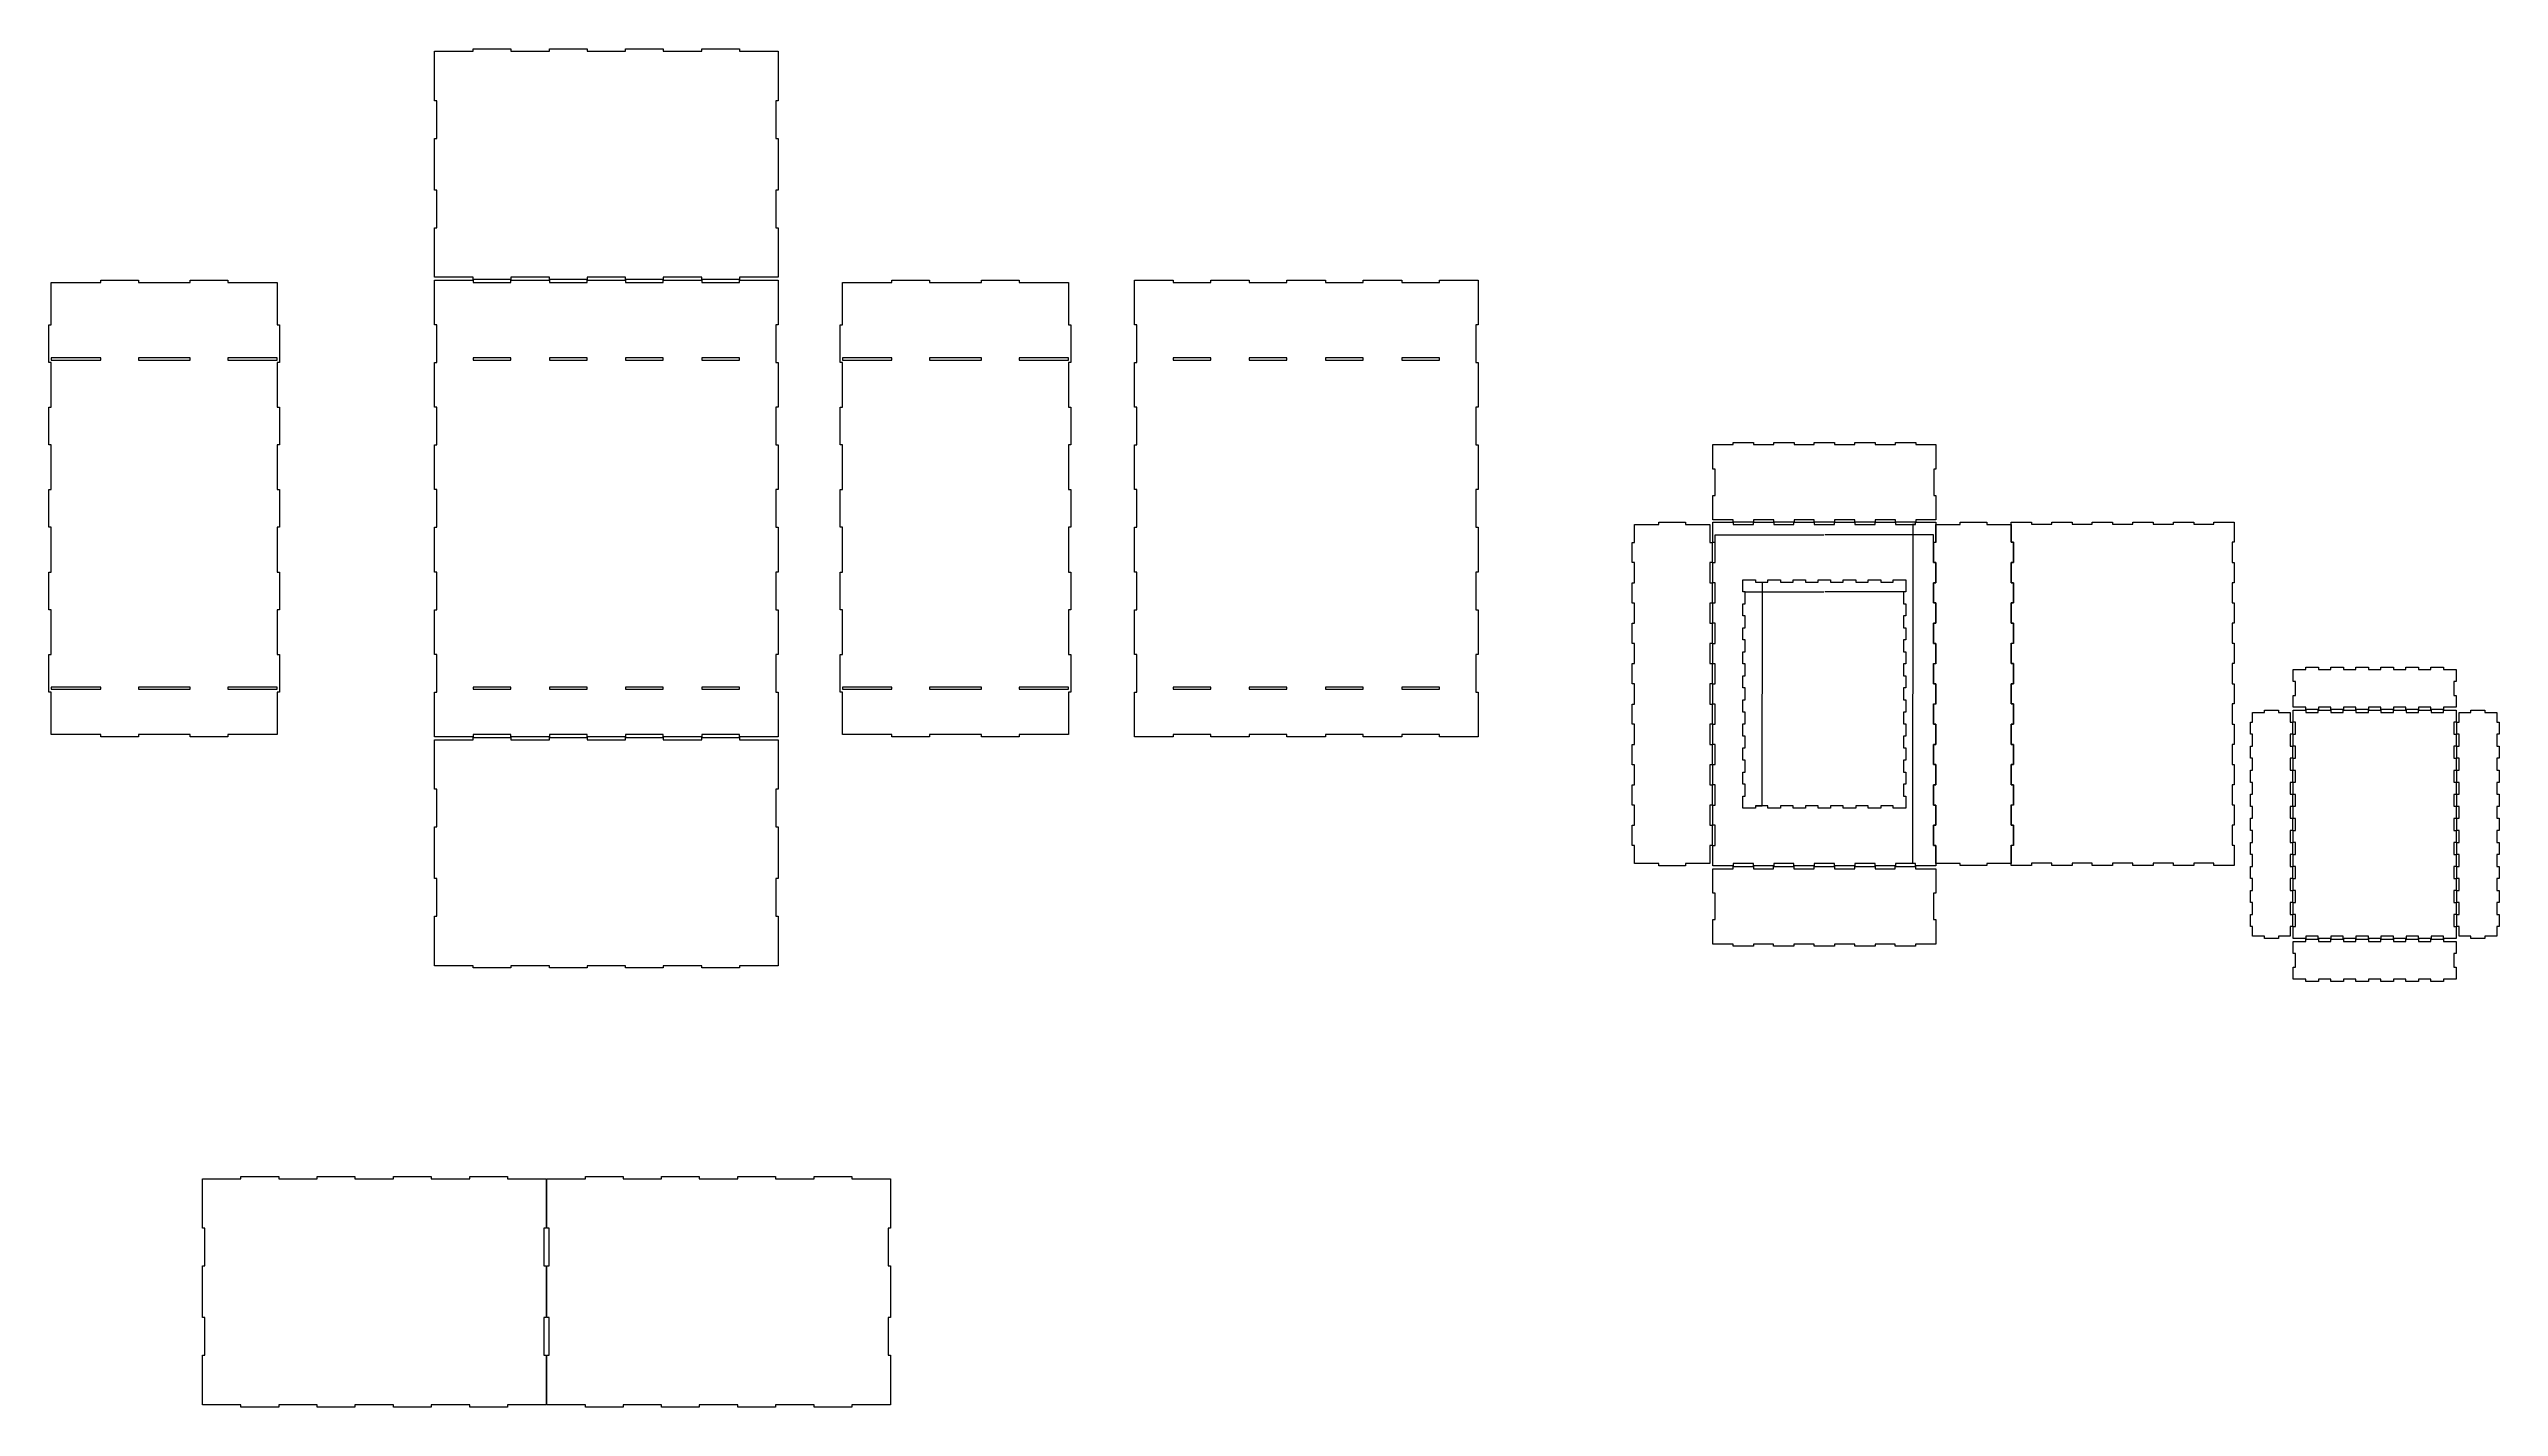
# Model space of a CAD drawing. Extents: x -204 to 3048, y -1507 to 296.
import ezdxf

# ---------------------------------------------------------------- set-up
doc = ezdxf.new("R2010")
doc.units = 0
doc.layers.get('0').update_dxf_attribs({"linetype": 'CONTINUOUS'})
doc.layers.get('Defpoints').update_dxf_attribs({"linetype": 'CONTINUOUS'})
doc.layers.add('LAYER_1', color=7, linetype='CONTINUOUS')
doc.layers.add('NEWLAYER', color=7, linetype='CONTINUOUS')
doc.dimstyles.new('ISO-25', dxfattribs={"dimtxt": 2.5, "dimasz": 2.5, "dimexe": 1.25, "dimexo": 0.625, "dimtad": 1, "dimdsep": 46, "dimtxsty": 'STANDARD', "dimcen": 2.5, "dimadec": 0, "dimazin": 0, "dimtfac": 1, "dimtmove": 0, "dimatfit": 3, "dimfxl": 1, "dimarcsym": 0})

# ---------------------------------------------------------------- blocks, each defined once
blk = doc.blocks.new('*D3')
at = {"color": 0, "linetype": 'Continuous', "lineweight": -2, "transparency": 16777216}
for p, q in [((2007.4, -359), (2007.4, -348.9)), ((2007.6, -349.1), (2151.8, -349.1)), ((2297.3, -349.1), (2153.1, -349.1)), ((2297.4, -359), (2297.4, -348.9))]:
    blk.add_line(p, q, dxfattribs=at)
at = {"color": 0, "linetype": 'Continuous', "transparency": 16777216}
for points in [[(2007.6, -349.1), (2007.6, -349.1), (2007.4, -349.1)], [(2297.3, -349.1), (2297.3, -349.1), (2297.4, -349.1)]]:
    blk.add_solid(points, dxfattribs=at)
at = {"layer": 'Defpoints', "color": 0, "linetype": 'Continuous', "transparency": 16777216}
for p in [(2297.4, -349.1), (2007.4, -359.1), (2297.4, -359.1)]:
    blk.add_point(p, dxfattribs=at)
at = {"color": 0, "linetype": 'Continuous', "transparency": 16777216, "insert": (2152.4, -349.1), "char_height": 0.18, "attachment_point": 5}
blk.add_mtext('\\A1;290.0000', dxfattribs=at)
blk = doc.blocks.new('*D4')
at = {"color": 0, "linetype": 'Continuous', "lineweight": -2, "transparency": 16777216}
for p, q in [((2273.4, -335.2), (2269.5, -335.2)), ((2269.7, -335.4), (2269.7, -560)), ((2269.7, -785), (2269.7, -560.4)), ((2273.4, -785.2), (2269.5, -785.2))]:
    blk.add_line(p, q, dxfattribs=at)
at = {"color": 0, "linetype": 'Continuous', "transparency": 16777216}
for points in [[(2269.7, -335.4), (2269.8, -335.4), (2269.7, -335.2)], [(2269.7, -785), (2269.8, -785), (2269.7, -785.2)]]:
    blk.add_solid(points, dxfattribs=at)
at = {"layer": 'Defpoints', "color": 0, "linetype": 'Continuous', "transparency": 16777216}
for p in [(2273.5, -335.2), (2269.7, -785.2), (2273.5, -785.2)]:
    blk.add_point(p, dxfattribs=at)
at = {"color": 0, "linetype": 'Continuous', "transparency": 16777216, "insert": (2269.7, -560.2), "char_height": 0.18, "attachment_point": 5}
blk.add_mtext('\\A1;450.0000', dxfattribs=at)
blk = doc.blocks.new('*D6')
at = {"color": 0, "linetype": 'Continuous', "lineweight": -2, "transparency": 16777216}
for p, q in [((2047.4, -424.6), (2047.4, -424.3)), ((2047.6, -424.5), (2151.8, -424.5)), ((2257.3, -424.5), (2153.1, -424.5)), ((2257.4, -424.6), (2257.4, -424.3))]:
    blk.add_line(p, q, dxfattribs=at)
at = {"color": 0, "linetype": 'Continuous', "transparency": 16777216}
for points in [[(2047.6, -424.4), (2047.6, -424.5), (2047.4, -424.5)], [(2257.3, -424.4), (2257.3, -424.5), (2257.4, -424.5)]]:
    blk.add_solid(points, dxfattribs=at)
at = {"layer": 'Defpoints', "color": 0, "linetype": 'Continuous', "transparency": 16777216}
for p in [(2047.4, -424.7), (2257.4, -424.5), (2257.4, -424.7)]:
    blk.add_point(p, dxfattribs=at)
at = {"color": 0, "linetype": 'Continuous', "transparency": 16777216, "insert": (2152.4, -424.5), "char_height": 0.18, "attachment_point": 5}
blk.add_mtext('\\A1;210.0000', dxfattribs=at)
blk = doc.blocks.new('*D7')
at = {"color": 0, "linetype": 'Continuous', "lineweight": -2, "transparency": 16777216}
for p, q in [((2061.2, -411.7), (2070, -411.7)), ((2069.8, -411.9), (2069.8, -560)), ((2069.8, -708.5), (2069.8, -560.4)), ((2061.2, -708.7), (2070, -708.7))]:
    blk.add_line(p, q, dxfattribs=at)
at = {"color": 0, "linetype": 'Continuous', "transparency": 16777216}
for points in [[(2069.8, -411.9), (2069.8, -411.9), (2069.8, -411.7)], [(2069.8, -708.5), (2069.8, -708.5), (2069.8, -708.7)]]:
    blk.add_solid(points, dxfattribs=at)
at = {"layer": 'Defpoints', "color": 0, "linetype": 'Continuous', "transparency": 16777216}
for p in [(2061.1, -411.7), (2061.1, -708.7), (2069.8, -708.7)]:
    blk.add_point(p, dxfattribs=at)
at = {"color": 0, "linetype": 'Continuous', "transparency": 16777216, "insert": (2069.8, -560.2), "char_height": 0.18, "attachment_point": 5}
blk.add_mtext('\\A1;297.0000', dxfattribs=at)

msp = doc.modelspace()

# ---------------------------------------------------------------- linework, layer by layer
at = {"layer": 'LAYER_1', "color": 85, "true_color": 0x58ba48}
for points in [[(308, 293), (359.2, 293), (359.2, 296), (409.2, 296), (409.2, 293), (460.4, 293), (460.4, 296), (510.4, 296), (510.4, 293), (561.6, 293), (561.6, 296), (611.6, 296), (611.6, 293), (662.8, 293), (662.8, 296), (712.8, 296), (712.8, 293), (764, 293), (764, 227.33333), (761, 227.33333), (761, 177.33333), (764, 177.33333), (764, 108.66667), (761, 108.66667), (761, 58.66667), (764, 58.66667), (764, -7), (712.8, -7), (712.8, -10), (662.8, -10), (662.8, -7), (611.6, -7), (611.6, -10), (561.6, -10), (561.6, -7), (510.4, -7), (510.4, -10), (460.4, -10), (460.4, -7), (409.2, -7), (409.2, -10), (359.2, -10), (359.2, -7), (308, -7), (308, 58.66667), (311, 58.66667), (311, 108.66667), (308, 108.66667), (308, 177.33333), (311, 177.33333), (311, 227.33333), (308, 227.33333), (308, 293)], [(308, -621), (359.2, -621), (359.2, -618), (409.2, -618), (409.2, -621), (460.4, -621), (460.4, -618), (510.4, -618), (510.4, -621), (561.6, -621), (561.6, -618), (611.6, -618), (611.6, -621), (662.8, -621), (662.8, -618), (712.8, -618), (712.8, -621), (764, -621), (764, -686.66667), (761, -686.66667), (761, -736.66667), (764, -736.66667), (764, -805.33333), (761, -805.33333), (761, -855.33333), (764, -855.33333), (764, -921), (712.8, -921), (712.8, -924), (662.8, -924), (662.8, -921), (611.6, -921), (611.6, -924), (561.6, -924), (561.6, -921), (510.4, -921), (510.4, -924), (460.4, -924), (460.4, -921), (409.2, -921), (409.2, -924), (359.2, -924), (359.2, -921), (308, -921), (308, -855.33333), (311, -855.33333), (311, -805.33333), (308, -805.33333), (308, -736.66667), (311, -736.66667), (311, -686.66667), (308, -686.66667), (308, -621)]]:
    msp.add_lwpolyline(points, dxfattribs=at)
at = {"layer": 'LAYER_1', "color": 7}
for points in [[(-200.5874, -14), (-134.92073, -14), (-134.92073, -11), (-84.92073, -11), (-84.92073, -14), (-16.25406, -14), (-16.25406, -11), (33.74594, -11), (33.74594, -14), (99.4126, -14), (99.4126, -70.33333), (102.4126, -70.33333), (102.4126, -120.33333), (99.4126, -120.33333), (99.4126, -179.66667), (102.4126, -179.66667), (102.4126, -229.66667), (99.4126, -229.66667), (99.4126, -289), (102.4126, -289), (102.4126, -339), (99.4126, -339), (99.4126, -398.33333), (102.4126, -398.33333), (102.4126, -448.33333), (99.4126, -448.33333), (99.4126, -507.66667), (102.4126, -507.66667), (102.4126, -557.66667), (99.4126, -557.66667), (99.4126, -614), (33.74594, -614), (33.74594, -617), (-16.25406, -617), (-16.25406, -614), (-84.92073, -614), (-84.92073, -617), (-134.92073, -617), (-134.92073, -614), (-200.5874, -614), (-200.5874, -557.66667), (-203.5874, -557.66667), (-203.5874, -507.66667), (-200.5874, -507.66667), (-200.5874, -448.33333), (-203.5874, -448.33333), (-203.5874, -398.33333), (-200.5874, -398.33333), (-200.5874, -339), (-203.5874, -339), (-203.5874, -289), (-200.5874, -289), (-200.5874, -229.66667), (-203.5874, -229.66667), (-203.5874, -179.66667), (-200.5874, -179.66667), (-200.5874, -120.33333), (-203.5874, -120.33333), (-203.5874, -70.33333), (-200.5874, -70.33333), (-200.5874, -14)], [(308, -11), (359.2, -11), (359.2, -14), (409.2, -14), (409.2, -11), (460.4, -11), (460.4, -14), (510.4, -14), (510.4, -11), (561.6, -11), (561.6, -14), (611.6, -14), (611.6, -11), (662.8, -11), (662.8, -14), (712.8, -14), (712.8, -11), (764, -11), (764, -70.33333), (761, -70.33333), (761, -120.33333), (764, -120.33333), (764, -179.66667), (761, -179.66667), (761, -229.66667), (764, -229.66667), (764, -289), (761, -289), (761, -339), (764, -339), (764, -398.33333), (761, -398.33333), (761, -448.33333), (764, -448.33333), (764, -507.66667), (761, -507.66667), (761, -557.66667), (764, -557.66667), (764, -617), (712.8, -617), (712.8, -614), (662.8, -614), (662.8, -617), (611.6, -617), (611.6, -614), (561.6, -614), (561.6, -617), (510.4, -617), (510.4, -614), (460.4, -614), (460.4, -617), (409.2, -617), (409.2, -614), (359.2, -614), (359.2, -617), (308, -617), (308, -557.66667), (311, -557.66667), (311, -507.66667), (308, -507.66667), (308, -448.33333), (311, -448.33333), (311, -398.33333), (308, -398.33333), (308, -339), (311, -339), (311, -289), (308, -289), (308, -229.66667), (311, -229.66667), (311, -179.66667), (308, -179.66667), (308, -120.33333), (311, -120.33333), (311, -70.33333), (308, -70.33333), (308, -11)], [(849.37229, -14), (915.03896, -14), (915.03896, -11), (965.03896, -11), (965.03896, -14), (1033.70563, -14), (1033.70563, -11), (1083.70563, -11), (1083.70563, -14), (1149.37229, -14), (1149.37229, -70.33333), (1152.37229, -70.33333), (1152.37229, -120.33333), (1149.37229, -120.33333), (1149.37229, -179.66667), (1152.37229, -179.66667), (1152.37229, -229.66667), (1149.37229, -229.66667), (1149.37229, -289), (1152.37229, -289), (1152.37229, -339), (1149.37229, -339), (1149.37229, -398.33333), (1152.37229, -398.33333), (1152.37229, -448.33333), (1149.37229, -448.33333), (1149.37229, -507.66667), (1152.37229, -507.66667), (1152.37229, -557.66667), (1149.37229, -557.66667), (1149.37229, -614), (1083.70563, -614), (1083.70563, -617), (1033.70563, -617), (1033.70563, -614), (965.03896, -614), (965.03896, -617), (915.03896, -617), (915.03896, -614), (849.37229, -614), (849.37229, -557.66667), (846.37229, -557.66667), (846.37229, -507.66667), (849.37229, -507.66667), (849.37229, -448.33333), (846.37229, -448.33333), (846.37229, -398.33333), (849.37229, -398.33333), (849.37229, -339), (846.37229, -339), (846.37229, -289), (849.37229, -289), (849.37229, -229.66667), (846.37229, -229.66667), (846.37229, -179.66667), (849.37229, -179.66667), (849.37229, -120.33333), (846.37229, -120.33333), (846.37229, -70.33333), (849.37229, -70.33333), (849.37229, -14)], [(1236.86991, -11), (1288.06991, -11), (1288.06991, -14), (1338.06991, -14), (1338.06991, -11), (1389.26991, -11), (1389.26991, -14), (1439.26991, -14), (1439.26991, -11), (1490.46991, -11), (1490.46991, -14), (1540.46991, -14), (1540.46991, -11), (1591.66991, -11), (1591.66991, -14), (1641.66991, -14), (1641.66991, -11), (1692.86991, -11), (1692.86991, -70.33333), (1689.86991, -70.33333), (1689.86991, -120.33333), (1692.86991, -120.33333), (1692.86991, -179.66667), (1689.86991, -179.66667), (1689.86991, -229.66667), (1692.86991, -229.66667), (1692.86991, -289), (1689.86991, -289), (1689.86991, -339), (1692.86991, -339), (1692.86991, -398.33333), (1689.86991, -398.33333), (1689.86991, -448.33333), (1692.86991, -448.33333), (1692.86991, -507.66667), (1689.86991, -507.66667), (1689.86991, -557.66667), (1692.86991, -557.66667), (1692.86991, -617), (1641.66991, -617), (1641.66991, -614), (1591.66991, -614), (1591.66991, -617), (1540.46991, -617), (1540.46991, -614), (1490.46991, -614), (1490.46991, -617), (1439.26991, -617), (1439.26991, -614), (1389.26991, -614), (1389.26991, -617), (1338.06991, -617), (1338.06991, -614), (1288.06991, -614), (1288.06991, -617), (1236.86991, -617), (1236.86991, -557.66667), (1239.86991, -557.66667), (1239.86991, -507.66667), (1236.86991, -507.66667), (1236.86991, -448.33333), (1239.86991, -448.33333), (1239.86991, -398.33333), (1236.86991, -398.33333), (1236.86991, -339), (1239.86991, -339), (1239.86991, -289), (1236.86991, -289), (1236.86991, -229.66667), (1239.86991, -229.66667), (1239.86991, -179.66667), (1236.86991, -179.66667), (1236.86991, -120.33333), (1239.86991, -120.33333), (1239.86991, -70.33333), (1236.86991, -70.33333), (1236.86991, -11)], [(-200.5874, -117), (-134.92073, -117), (-134.92073, -114), (-200.5874, -114), (-200.5874, -117)], [(-84.92073, -117), (-16.25406, -117), (-16.25406, -114), (-84.92073, -114), (-84.92073, -117)], [(33.74594, -117), (99.4126, -117), (99.4126, -114), (33.74594, -114), (33.74594, -117)], [(359.2, -117), (409.2, -117), (409.2, -114), (359.2, -114), (359.2, -117)], [(460.4, -117), (510.4, -117), (510.4, -114), (460.4, -114), (460.4, -117)], [(561.6, -117), (611.6, -117), (611.6, -114), (561.6, -114), (561.6, -117)], [(662.8, -117), (712.8, -117), (712.8, -114), (662.8, -114), (662.8, -117)], [(849.37229, -117), (915.03896, -117), (915.03896, -114), (849.37229, -114), (849.37229, -117)], [(965.03896, -117), (1033.70563, -117), (1033.70563, -114), (965.03896, -114), (965.03896, -117)], [(1083.70563, -117), (1149.37229, -117), (1149.37229, -114), (1083.70563, -114), (1083.70563, -117)], [(1288.06991, -117), (1338.06991, -117), (1338.06991, -114), (1288.06991, -114), (1288.06991, -117)], [(1389.26991, -117), (1439.26991, -117), (1439.26991, -114), (1389.26991, -114), (1389.26991, -117)], [(1490.46991, -117), (1540.46991, -117), (1540.46991, -114), (1490.46991, -114), (1490.46991, -117)], [(1591.66991, -117), (1641.66991, -117), (1641.66991, -114), (1591.66991, -114), (1591.66991, -117)], [(-200.5874, -554), (-134.92073, -554), (-134.92073, -551), (-200.5874, -551), (-200.5874, -554)], [(-84.92073, -554), (-16.25406, -554), (-16.25406, -551), (-84.92073, -551), (-84.92073, -554)], [(33.74594, -554), (99.4126, -554), (99.4126, -551), (33.74594, -551), (33.74594, -554)], [(359.2, -554), (409.2, -554), (409.2, -551), (359.2, -551), (359.2, -554)], [(460.4, -554), (510.4, -554), (510.4, -551), (460.4, -551), (460.4, -554)], [(561.6, -554), (611.6, -554), (611.6, -551), (561.6, -551), (561.6, -554)], [(662.8, -554), (712.8, -554), (712.8, -551), (662.8, -551), (662.8, -554)], [(849.37229, -554), (915.03896, -554), (915.03896, -551), (849.37229, -551), (849.37229, -554)], [(965.03896, -554), (1033.70563, -554), (1033.70563, -551), (965.03896, -551), (965.03896, -554)], [(1083.70563, -554), (1149.37229, -554), (1149.37229, -551), (1083.70563, -551), (1083.70563, -554)], [(1288.06991, -554), (1338.06991, -554), (1338.06991, -551), (1288.06991, -551), (1288.06991, -554)], [(1389.26991, -554), (1439.26991, -554), (1439.26991, -551), (1389.26991, -551), (1389.26991, -554)], [(1490.46991, -554), (1540.46991, -554), (1540.46991, -551), (1490.46991, -551), (1490.46991, -554)], [(1591.66991, -554), (1641.66991, -554), (1641.66991, -551), (1591.66991, -551), (1591.66991, -554)], [(0, -1203.7969), (51.2, -1203.7969), (51.2, -1200.7969), (101.2, -1200.7969), (101.2, -1203.7969), (152.4, -1203.7969), (152.4, -1200.7969), (202.4, -1200.7969), (202.4, -1203.7969), (253.6, -1203.7969), (253.6, -1200.7969), (303.6, -1200.7969), (303.6, -1203.7969), (354.8, -1203.7969), (354.8, -1200.7969), (404.8, -1200.7969), (404.8, -1203.7969), (456, -1203.7969), (456, -1269.46357), (453, -1269.46357), (453, -1319.46357), (456, -1319.46357), (456, -1388.13024), (453, -1388.13024), (453, -1438.13024), (456, -1438.13024), (456, -1503.7969), (404.8, -1503.7969), (404.8, -1506.7969), (354.8, -1506.7969), (354.8, -1503.7969), (303.6, -1503.7969), (303.6, -1506.7969), (253.6, -1506.7969), (253.6, -1503.7969), (202.4, -1503.7969), (202.4, -1506.7969), (152.4, -1506.7969), (152.4, -1503.7969), (101.2, -1503.7969), (101.2, -1506.7969), (51.2, -1506.7969), (51.2, -1503.7969), (0, -1503.7969), (0, -1438.13024), (3, -1438.13024), (3, -1388.13024), (0, -1388.13024), (0, -1319.46357), (3, -1319.46357), (3, -1269.46357), (0, -1269.46357), (0, -1203.7969)], [(457, -1203.7969), (508.2, -1203.7969), (508.2, -1200.7969), (558.2, -1200.7969), (558.2, -1203.7969), (609.4, -1203.7969), (609.4, -1200.7969), (659.4, -1200.7969), (659.4, -1203.7969), (710.6, -1203.7969), (710.6, -1200.7969), (760.6, -1200.7969), (760.6, -1203.7969), (811.8, -1203.7969), (811.8, -1200.7969), (861.8, -1200.7969), (861.8, -1203.7969), (913, -1203.7969), (913, -1269.46357), (910, -1269.46357), (910, -1319.46357), (913, -1319.46357), (913, -1388.13024), (910, -1388.13024), (910, -1438.13024), (913, -1438.13024), (913, -1503.7969), (861.8, -1503.7969), (861.8, -1506.7969), (811.8, -1506.7969), (811.8, -1503.7969), (760.6, -1503.7969), (760.6, -1506.7969), (710.6, -1506.7969), (710.6, -1503.7969), (659.4, -1503.7969), (659.4, -1506.7969), (609.4, -1506.7969), (609.4, -1503.7969), (558.2, -1503.7969), (558.2, -1506.7969), (508.2, -1506.7969), (508.2, -1503.7969), (457, -1503.7969), (457, -1438.13024), (460, -1438.13024), (460, -1388.13024), (457, -1388.13024), (457, -1319.46357), (460, -1319.46357), (460, -1269.46357), (457, -1269.46357), (457, -1203.7969)]]:
    msp.add_lwpolyline(points, dxfattribs=at)
at = {"layer": 'NEWLAYER', "color": 7}
for points in [[(2004.53888, -229.19964), (2031.40298, -229.19964), (2031.40298, -226.19964), (2058.40207, -226.19964), (2058.40207, -229.19964), (2085.22116, -229.19964), (2085.22116, -226.19964), (2112.22025, -226.19964), (2112.22025, -229.19964), (2139.03934, -229.19964), (2139.03934, -226.19964), (2166.03843, -226.19964), (2166.03843, -229.19964), (2192.85752, -229.19964), (2192.85752, -226.19964), (2219.85661, -226.19964), (2219.85661, -229.19964), (2246.6757, -229.19964), (2246.6757, -226.19964), (2273.67479, -226.19964), (2273.67479, -229.19964), (2300.53888, -229.19964), (2300.53888, -261.57798), (2297.53888, -261.57798), (2297.53888, -296.82131), (2300.53888, -296.82131), (2300.53888, -329.19964), (2273.67479, -329.19964), (2273.67479, -332.19964), (2246.6757, -332.19964), (2246.6757, -329.19964), (2219.85661, -329.19964), (2219.85661, -332.19964), (2192.85752, -332.19964), (2192.85752, -329.19964), (2166.03843, -329.19964), (2166.03843, -332.19964), (2139.03934, -332.19964), (2139.03934, -329.19964), (2112.22025, -329.19964), (2112.22025, -332.19964), (2085.22116, -332.19964), (2085.22116, -329.19964), (2058.40207, -329.19964), (2058.40207, -332.19964), (2031.40298, -332.19964), (2031.40298, -329.19964), (2004.53888, -329.19964), (2004.53888, -296.82131), (2007.53888, -296.82131), (2007.53888, -261.57798), (2004.53888, -261.57798), (2004.53888, -229.19964)], [(1900.44888, -335.19964), (1932.73722, -335.19964), (1932.73722, -332.19964), (1968.16055, -332.19964), (1968.16055, -335.19964), (2000.44888, -335.19964), (2000.44888, -358.97817), (2003.44888, -358.97817), (2003.44888, -385.8917), (2000.44888, -385.8917), (2000.44888, -412.62523), (2003.44888, -412.62523), (2003.44888, -439.53876), (2000.44888, -439.53876), (2000.44888, -466.27229), (2003.44888, -466.27229), (2003.44888, -493.18582), (2000.44888, -493.18582), (2000.44888, -519.91935), (2003.44888, -519.91935), (2003.44888, -546.83288), (2000.44888, -546.83288), (2000.44888, -573.56641), (2003.44888, -573.56641), (2003.44888, -600.47994), (2000.44888, -600.47994), (2000.44888, -627.21347), (2003.44888, -627.21347), (2003.44888, -654.127), (2000.44888, -654.127), (2000.44888, -680.86052), (2003.44888, -680.86052), (2003.44888, -707.77405), (2000.44888, -707.77405), (2000.44888, -734.50758), (2003.44888, -734.50758), (2003.44888, -761.42111), (2000.44888, -761.42111), (2000.44888, -785.19964), (1968.16055, -785.19964), (1968.16055, -788.19964), (1932.73722, -788.19964), (1932.73722, -785.19964), (1900.44888, -785.19964), (1900.44888, -761.42111), (1897.44888, -761.42111), (1897.44888, -734.50758), (1900.44888, -734.50758), (1900.44888, -707.77405), (1897.44888, -707.77405), (1897.44888, -680.86052), (1900.44888, -680.86052), (1900.44888, -654.127), (1897.44888, -654.127), (1897.44888, -627.21347), (1900.44888, -627.21347), (1900.44888, -600.47994), (1897.44888, -600.47994), (1897.44888, -573.56641), (1900.44888, -573.56641), (1900.44888, -546.83288), (1897.44888, -546.83288), (1897.44888, -519.91935), (1900.44888, -519.91935), (1900.44888, -493.18582), (1897.44888, -493.18582), (1897.44888, -466.27229), (1900.44888, -466.27229), (1900.44888, -439.53876), (1897.44888, -439.53876), (1897.44888, -412.62523), (1900.44888, -412.62523), (1900.44888, -385.8917), (1897.44888, -385.8917), (1897.44888, -358.97817), (1900.44888, -358.97817), (1900.44888, -335.19964)], [(2004.44888, -332.19964), (2031.40298, -332.19964), (2031.40298, -335.19964), (2058.22207, -335.19964), (2058.22207, -332.19964), (2085.22116, -332.19964), (2085.22116, -335.19964), (2112.04025, -335.19964), (2112.04025, -332.19964), (2139.03934, -332.19964), (2139.03934, -335.19964), (2165.85843, -335.19964), (2165.85843, -332.19964), (2192.85752, -332.19964), (2192.85752, -335.19964), (2219.67661, -335.19964), (2219.67661, -332.19964), (2246.6757, -332.19964), (2246.6757, -335.19964), (2273.49479, -335.19964), (2273.49479, -332.19964), (2300.44888, -332.19964), (2300.44888, -359.06817), (2297.44888, -359.06817), (2297.44888, -385.8017), (2300.44888, -385.8017), (2300.44888, -412.71523), (2297.44888, -412.71523), (2297.44888, -439.44876), (2300.44888, -439.44876), (2300.44888, -466.36229), (2297.44888, -466.36229), (2297.44888, -493.09582), (2300.44888, -493.09582), (2300.44888, -520.00935), (2297.44888, -520.00935), (2297.44888, -546.74288), (2300.44888, -546.74288), (2300.44888, -573.65641), (2297.44888, -573.65641), (2297.44888, -600.38994), (2300.44888, -600.38994), (2300.44888, -627.30347), (2297.44888, -627.30347), (2297.44888, -654.037), (2300.44888, -654.037), (2300.44888, -680.95052), (2297.44888, -680.95052), (2297.44888, -707.68405), (2300.44888, -707.68405), (2300.44888, -734.59758), (2297.44888, -734.59758), (2297.44888, -761.33111), (2300.44888, -761.33111), (2300.44888, -788.19964), (2273.49479, -788.19964), (2273.49479, -785.19964), (2246.6757, -785.19964), (2246.6757, -788.19964), (2219.67661, -788.19964), (2219.67661, -785.19964), (2192.85752, -785.19964), (2192.85752, -788.19964), (2165.85843, -788.19964), (2165.85843, -785.19964), (2139.03934, -785.19964), (2139.03934, -788.19964), (2112.04025, -788.19964), (2112.04025, -785.19964), (2085.22116, -785.19964), (2085.22116, -788.19964), (2058.22207, -788.19964), (2058.22207, -785.19964), (2031.40298, -785.19964), (2031.40298, -788.19964), (2004.44888, -788.19964), (2004.44888, -761.33111), (2007.44888, -761.33111), (2007.44888, -734.59758), (2004.44888, -734.59758), (2004.44888, -707.68405), (2007.44888, -707.68405), (2007.44888, -680.95052), (2004.44888, -680.95052), (2004.44888, -654.037), (2007.44888, -654.037), (2007.44888, -627.30347), (2004.44888, -627.30347), (2004.44888, -600.38994), (2007.44888, -600.38994), (2007.44888, -573.65641), (2004.44888, -573.65641), (2004.44888, -546.74288), (2007.44888, -546.74288), (2007.44888, -520.00935), (2004.44888, -520.00935), (2004.44888, -493.09582), (2007.44888, -493.09582), (2007.44888, -466.36229), (2004.44888, -466.36229), (2004.44888, -439.44876), (2007.44888, -439.44876), (2007.44888, -412.71523), (2004.44888, -412.71523), (2004.44888, -385.8017), (2007.44888, -385.8017), (2007.44888, -359.06817), (2004.44888, -359.06817), (2004.44888, -332.19964)], [(2300.44888, -335.10964), (2332.73722, -335.10964), (2332.73722, -332.10964), (2368.16055, -332.10964), (2368.16055, -335.10964), (2400.44888, -335.10964), (2400.44888, -358.88817), (2403.44888, -358.88817), (2403.44888, -385.8017), (2400.44888, -385.8017), (2400.44888, -412.53523), (2403.44888, -412.53523), (2403.44888, -439.44876), (2400.44888, -439.44876), (2400.44888, -466.18229), (2403.44888, -466.18229), (2403.44888, -493.09582), (2400.44888, -493.09582), (2400.44888, -519.82935), (2403.44888, -519.82935), (2403.44888, -546.74288), (2400.44888, -546.74288), (2400.44888, -573.47641), (2403.44888, -573.47641), (2403.44888, -600.38994), (2400.44888, -600.38994), (2400.44888, -627.12347), (2403.44888, -627.12347), (2403.44888, -654.037), (2400.44888, -654.037), (2400.44888, -680.77052), (2403.44888, -680.77052), (2403.44888, -707.68405), (2400.44888, -707.68405), (2400.44888, -734.41758), (2403.44888, -734.41758), (2403.44888, -761.33111), (2400.44888, -761.33111), (2400.44888, -785.10964), (2368.16055, -785.10964), (2368.16055, -788.10964), (2332.73722, -788.10964), (2332.73722, -785.10964), (2300.44888, -785.10964), (2300.44888, -761.33111), (2297.44888, -761.33111), (2297.44888, -734.41758), (2300.44888, -734.41758), (2300.44888, -707.68405), (2297.44888, -707.68405), (2297.44888, -680.77052), (2300.44888, -680.77052), (2300.44888, -654.037), (2297.44888, -654.037), (2297.44888, -627.12347), (2300.44888, -627.12347), (2300.44888, -600.38994), (2297.44888, -600.38994), (2297.44888, -573.47641), (2300.44888, -573.47641), (2300.44888, -546.74288), (2297.44888, -546.74288), (2297.44888, -519.82935), (2300.44888, -519.82935), (2300.44888, -493.09582), (2297.44888, -493.09582), (2297.44888, -466.18229), (2300.44888, -466.18229), (2300.44888, -439.44876), (2297.44888, -439.44876), (2297.44888, -412.53523), (2300.44888, -412.53523), (2300.44888, -385.8017), (2297.44888, -385.8017), (2297.44888, -358.88817), (2300.44888, -358.88817), (2300.44888, -335.10964)], [(2400.44888, -332.01964), (2427.40298, -332.01964), (2427.40298, -335.01964), (2454.22207, -335.01964), (2454.22207, -332.01964), (2481.22116, -332.01964), (2481.22116, -335.01964), (2508.04025, -335.01964), (2508.04025, -332.01964), (2535.03934, -332.01964), (2535.03934, -335.01964), (2561.85843, -335.01964), (2561.85843, -332.01964), (2588.85752, -332.01964), (2588.85752, -335.01964), (2615.67661, -335.01964), (2615.67661, -332.01964), (2642.6757, -332.01964), (2642.6757, -335.01964), (2669.49479, -335.01964), (2669.49479, -332.01964), (2696.44888, -332.01964), (2696.44888, -358.88817), (2693.44888, -358.88817), (2693.44888, -385.6217), (2696.44888, -385.6217), (2696.44888, -412.53523), (2693.44888, -412.53523), (2693.44888, -439.26876), (2696.44888, -439.26876), (2696.44888, -466.18229), (2693.44888, -466.18229), (2693.44888, -492.91582), (2696.44888, -492.91582), (2696.44888, -519.82935), (2693.44888, -519.82935), (2693.44888, -546.56288), (2696.44888, -546.56288), (2696.44888, -573.47641), (2693.44888, -573.47641), (2693.44888, -600.20994), (2696.44888, -600.20994), (2696.44888, -627.12347), (2693.44888, -627.12347), (2693.44888, -653.857), (2696.44888, -653.857), (2696.44888, -680.77052), (2693.44888, -680.77052), (2693.44888, -707.50405), (2696.44888, -707.50405), (2696.44888, -734.41758), (2693.44888, -734.41758), (2693.44888, -761.15111), (2696.44888, -761.15111), (2696.44888, -788.01964), (2669.49479, -788.01964), (2669.49479, -785.01964), (2642.6757, -785.01964), (2642.6757, -788.01964), (2615.67661, -788.01964), (2615.67661, -785.01964), (2588.85752, -785.01964), (2588.85752, -788.01964), (2561.85843, -788.01964), (2561.85843, -785.01964), (2535.03934, -785.01964), (2535.03934, -788.01964), (2508.04025, -788.01964), (2508.04025, -785.01964), (2481.22116, -785.01964), (2481.22116, -788.01964), (2454.22207, -788.01964), (2454.22207, -785.01964), (2427.40298, -785.01964), (2427.40298, -788.01964), (2400.44888, -788.01964), (2400.44888, -761.15111), (2403.44888, -761.15111), (2403.44888, -734.41758), (2400.44888, -734.41758), (2400.44888, -707.50405), (2403.44888, -707.50405), (2403.44888, -680.77052), (2400.44888, -680.77052), (2400.44888, -653.857), (2403.44888, -653.857), (2403.44888, -627.12347), (2400.44888, -627.12347), (2400.44888, -600.20994), (2403.44888, -600.20994), (2403.44888, -573.47641), (2400.44888, -573.47641), (2400.44888, -546.56288), (2403.44888, -546.56288), (2403.44888, -519.82935), (2400.44888, -519.82935), (2400.44888, -492.91582), (2403.44888, -492.91582), (2403.44888, -466.18229), (2400.44888, -466.18229), (2400.44888, -439.26876), (2403.44888, -439.26876), (2403.44888, -412.53523), (2400.44888, -412.53523), (2400.44888, -385.6217), (2403.44888, -385.6217), (2403.44888, -358.88817), (2400.44888, -358.88817), (2400.44888, -332.01964)], [(2044.44889, -408.69964), (2061.10926, -408.69964), (2061.10926, -411.69964), (2077.63464, -411.69964), (2077.63464, -408.69964), (2094.34003, -408.69964), (2094.34003, -411.69964), (2110.86541, -411.69964), (2110.86541, -408.69964), (2127.57082, -408.69964), (2127.57082, -411.69964), (2144.0962, -411.69964), (2144.0962, -408.69964), (2160.80158, -408.69964), (2160.80158, -411.69964), (2177.32696, -411.69964), (2177.32696, -408.69964), (2194.03234, -408.69964), (2194.03234, -411.69964), (2210.55773, -411.69964), (2210.55773, -408.69964), (2227.26311, -408.69964), (2227.26311, -411.69964), (2243.78849, -411.69964), (2243.78849, -408.69964), (2260.44888, -408.69964), (2260.44888, -424.69199), (2257.44889, -424.69199), (2257.44889, -440.54938), (2260.44888, -440.54938), (2260.44888, -456.58674), (2257.44889, -456.58674), (2257.44889, -472.4441), (2260.44888, -472.4441), (2260.44888, -488.48147), (2257.44889, -488.48147), (2257.44889, -504.33883), (2260.44888, -504.33883), (2260.44888, -520.37622), (2257.44889, -520.37622), (2257.44889, -536.23358), (2260.44888, -536.23358), (2260.44888, -552.27094), (2257.44889, -552.27094), (2257.44889, -568.1283), (2260.44888, -568.1283), (2260.44888, -584.16569), (2257.44889, -584.16569), (2257.44889, -600.02305), (2260.44888, -600.02305), (2260.44888, -616.06042), (2257.44889, -616.06042), (2257.44889, -631.91778), (2260.44888, -631.91778), (2260.44888, -647.95517), (2257.44889, -647.95517), (2257.44889, -663.81253), (2260.44888, -663.81253), (2260.44888, -679.84992), (2257.44889, -679.84992), (2257.44889, -695.70728), (2260.44888, -695.70728), (2260.44888, -711.69966), (2243.78849, -711.69966), (2243.78849, -708.69964), (2227.26311, -708.69964), (2227.26311, -711.69966), (2210.55773, -711.69966), (2210.55773, -708.69964), (2194.03234, -708.69964), (2194.03234, -711.69966), (2177.32696, -711.69966), (2177.32696, -708.69964), (2160.80158, -708.69964), (2160.80158, -711.69966), (2144.0962, -711.69966), (2144.0962, -708.69964), (2127.57082, -708.69964), (2127.57082, -711.69966), (2110.86541, -711.69966), (2110.86541, -708.69964), (2094.34003, -708.69964), (2094.34003, -711.69966), (2077.63464, -711.69966), (2077.63464, -708.69964), (2061.10926, -708.69964), (2061.10926, -711.69966), (2044.44889, -711.69966), (2044.44889, -695.70728), (2047.44889, -695.70728), (2047.44889, -679.84992), (2044.44889, -679.84992), (2044.44889, -663.81253), (2047.44889, -663.81253), (2047.44889, -647.95517), (2044.44889, -647.95517), (2044.44889, -631.91778), (2047.44889, -631.91778), (2047.44889, -616.06042), (2044.44889, -616.06042), (2044.44889, -600.02305), (2047.44889, -600.02305), (2047.44889, -584.16569), (2044.44889, -584.16569), (2044.44889, -568.1283), (2047.44889, -568.1283), (2047.44889, -552.27094), (2044.44889, -552.27094), (2044.44889, -536.23358), (2047.44889, -536.23358), (2047.44889, -520.37622), (2044.44889, -520.37622), (2044.44889, -504.33883), (2047.44889, -504.33883), (2047.44889, -488.48147), (2044.44889, -488.48147), (2044.44889, -472.4441), (2047.44889, -472.4441), (2047.44889, -456.58674), (2044.44889, -456.58674), (2044.44889, -440.54938), (2047.44889, -440.54938), (2047.44889, -424.69199), (2044.44889, -424.69199), (2044.44889, -408.69964)], [(2774.76813, -527.82331), (2791.3385, -527.82331), (2791.3385, -524.82332), (2808.04388, -524.82332), (2808.04388, -527.82331), (2824.56926, -527.82331), (2824.56926, -524.82332), (2841.27467, -524.82332), (2841.27467, -527.82331), (2857.80005, -527.82331), (2857.80005, -524.82332), (2874.50543, -524.82332), (2874.50543, -527.82331), (2891.03081, -527.82331), (2891.03081, -524.82332), (2907.7362, -524.82332), (2907.7362, -527.82331), (2924.26158, -527.82331), (2924.26158, -524.82332), (2940.96696, -524.82332), (2940.96696, -527.82331), (2957.49234, -527.82331), (2957.49234, -524.82332), (2974.19772, -524.82332), (2974.19772, -527.82331), (2990.76812, -527.82331), (2990.76812, -543.53496), (2987.76813, -543.53496), (2987.76813, -562.11165), (2990.76812, -562.11165), (2990.76812, -577.8233), (2974.19772, -577.8233), (2974.19772, -580.82329), (2957.49234, -580.82329), (2957.49234, -577.8233), (2940.96696, -577.8233), (2940.96696, -580.82329), (2924.26158, -580.82329), (2924.26158, -577.8233), (2907.7362, -577.8233), (2907.7362, -580.82329), (2891.03081, -580.82329), (2891.03081, -577.8233), (2874.50543, -577.8233), (2874.50543, -580.82329), (2857.80005, -580.82329), (2857.80005, -577.8233), (2841.27467, -577.8233), (2841.27467, -580.82329), (2824.56926, -580.82329), (2824.56926, -577.8233), (2808.04388, -577.8233), (2808.04388, -580.82329), (2791.3385, -580.82329), (2791.3385, -577.8233), (2774.76813, -577.8233), (2774.76813, -562.11165), (2777.76812, -562.11165), (2777.76812, -543.53496), (2774.76813, -543.53496), (2774.76813, -527.82331)], [(2720.76812, -584.82331), (2736.3898, -584.82331), (2736.3898, -581.82332), (2755.14646, -581.82332), (2755.14646, -584.82331), (2770.76811, -584.82331), (2770.76811, -597.72566), (2773.76813, -597.72566), (2773.76813, -613.76305), (2770.76811, -613.76305), (2770.76811, -629.62042), (2773.76813, -629.62042), (2773.76813, -645.65778), (2770.76811, -645.65778), (2770.76811, -661.51514), (2773.76813, -661.51514), (2773.76813, -677.5525), (2770.76811, -677.5525), (2770.76811, -693.40989), (2773.76813, -693.40989), (2773.76813, -709.44725), (2770.76811, -709.44725), (2770.76811, -725.30461), (2773.76813, -725.30461), (2773.76813, -741.34198), (2770.76811, -741.34198), (2770.76811, -757.19937), (2773.76813, -757.19937), (2773.76813, -773.23673), (2770.76811, -773.23673), (2770.76811, -789.09409), (2773.76813, -789.09409), (2773.76813, -805.13145), (2770.76811, -805.13145), (2770.76811, -820.98884), (2773.76813, -820.98884), (2773.76813, -837.0262), (2770.76811, -837.0262), (2770.76811, -852.88359), (2773.76813, -852.88359), (2773.76813, -868.92096), (2770.76811, -868.92096), (2770.76811, -881.82331), (2755.14646, -881.82331), (2755.14646, -884.82333), (2736.3898, -884.82333), (2736.3898, -881.82331), (2720.76812, -881.82331), (2720.76812, -868.92096), (2717.76813, -868.92096), (2717.76813, -852.88359), (2720.76812, -852.88359), (2720.76812, -837.0262), (2717.76813, -837.0262), (2717.76813, -820.98884), (2720.76812, -820.98884), (2720.76812, -805.13145), (2717.76813, -805.13145), (2717.76813, -789.09409), (2720.76812, -789.09409), (2720.76812, -773.23673), (2717.76813, -773.23673), (2717.76813, -757.19937), (2720.76812, -757.19937), (2720.76812, -741.34198), (2717.76813, -741.34198), (2717.76813, -725.30461), (2720.76812, -725.30461), (2720.76812, -709.44725), (2717.76813, -709.44725), (2717.76813, -693.40989), (2720.76812, -693.40989), (2720.76812, -677.5525), (2717.76813, -677.5525), (2717.76813, -661.51514), (2720.76812, -661.51514), (2720.76812, -645.65778), (2717.76813, -645.65778), (2717.76813, -629.62042), (2720.76812, -629.62042), (2720.76812, -613.76305), (2717.76813, -613.76305), (2717.76813, -597.72566), (2720.76812, -597.72566), (2720.76812, -584.82331)], [(2774.76813, -581.82332), (2791.4285, -581.82332), (2791.4285, -584.82331), (2807.95388, -584.82331), (2807.95388, -581.82332), (2824.65926, -581.82332), (2824.65926, -584.82331), (2841.18467, -584.82331), (2841.18467, -581.82332), (2857.89005, -581.82332), (2857.89005, -584.82331), (2874.41543, -584.82331), (2874.41543, -581.82332), (2891.12081, -581.82332), (2891.12081, -584.82331), (2907.6462, -584.82331), (2907.6462, -581.82332), (2924.35158, -581.82332), (2924.35158, -584.82331), (2940.87696, -584.82331), (2940.87696, -581.82332), (2957.58234, -581.82332), (2957.58234, -584.82331), (2974.10772, -584.82331), (2974.10772, -581.82332), (2990.76812, -581.82332), (2990.76812, -597.81566), (2987.76813, -597.81566), (2987.76813, -613.67305), (2990.76812, -613.67305), (2990.76812, -629.71042), (2987.76813, -629.71042), (2987.76813, -645.56778), (2990.76812, -645.56778), (2990.76812, -661.60514), (2987.76813, -661.60514), (2987.76813, -677.4625), (2990.76812, -677.4625), (2990.76812, -693.49989), (2987.76813, -693.49989), (2987.76813, -709.35725), (2990.76812, -709.35725), (2990.76812, -725.39462), (2987.76813, -725.39462), (2987.76813, -741.25198), (2990.76812, -741.25198), (2990.76812, -757.28937), (2987.76813, -757.28937), (2987.76813, -773.14673), (2990.76812, -773.14673), (2990.76812, -789.18409), (2987.76813, -789.18409), (2987.76813, -805.04145), (2990.76812, -805.04145), (2990.76812, -821.07884), (2987.76813, -821.07884), (2987.76813, -836.9362), (2990.76812, -836.9362), (2990.76812, -852.97359), (2987.76813, -852.97359), (2987.76813, -868.83096), (2990.76812, -868.83096), (2990.76812, -884.82333), (2974.10772, -884.82333), (2974.10772, -881.82331), (2957.58234, -881.82331), (2957.58234, -884.82333), (2940.87696, -884.82333), (2940.87696, -881.82331), (2924.35158, -881.82331), (2924.35158, -884.82333), (2907.6462, -884.82333), (2907.6462, -881.82331), (2891.12081, -881.82331), (2891.12081, -884.82333), (2874.41543, -884.82333), (2874.41543, -881.82331), (2857.89005, -881.82331), (2857.89005, -884.82333), (2841.18467, -884.82333), (2841.18467, -881.82331), (2824.65926, -881.82331), (2824.65926, -884.82333), (2807.95388, -884.82333), (2807.95388, -881.82331), (2791.4285, -881.82331), (2791.4285, -884.82333), (2774.76813, -884.82333), (2774.76813, -868.83096), (2777.76812, -868.83096), (2777.76812, -852.97359), (2774.76813, -852.97359), (2774.76813, -836.9362), (2777.76812, -836.9362), (2777.76812, -821.07884), (2774.76813, -821.07884), (2774.76813, -805.04145), (2777.76812, -805.04145), (2777.76812, -789.18409), (2774.76813, -789.18409), (2774.76813, -773.14673), (2777.76812, -773.14673), (2777.76812, -757.28937), (2774.76813, -757.28937), (2774.76813, -741.25198), (2777.76812, -741.25198), (2777.76812, -725.39462), (2774.76813, -725.39462), (2774.76813, -709.35725), (2777.76812, -709.35725), (2777.76812, -693.49989), (2774.76813, -693.49989), (2774.76813, -677.4625), (2777.76812, -677.4625), (2777.76812, -661.60514), (2774.76813, -661.60514), (2774.76813, -645.56778), (2777.76812, -645.56778), (2777.76812, -629.71042), (2774.76813, -629.71042), (2774.76813, -613.67305), (2777.76812, -613.67305), (2777.76812, -597.81566), (2774.76813, -597.81566), (2774.76813, -581.82332)], [(2994.76811, -584.82331), (3010.38979, -584.82331), (3010.38979, -581.82332), (3029.14648, -581.82332), (3029.14648, -584.82331), (3044.76812, -584.82331), (3044.76812, -597.72566), (3047.76812, -597.72566), (3047.76812, -613.76305), (3044.76812, -613.76305), (3044.76812, -629.62042), (3047.76812, -629.62042), (3047.76812, -645.65778), (3044.76812, -645.65778), (3044.76812, -661.51514), (3047.76812, -661.51514), (3047.76812, -677.5525), (3044.76812, -677.5525), (3044.76812, -693.40989), (3047.76812, -693.40989), (3047.76812, -709.44725), (3044.76812, -709.44725), (3044.76812, -725.30461), (3047.76812, -725.30461), (3047.76812, -741.34198), (3044.76812, -741.34198), (3044.76812, -757.19937), (3047.76812, -757.19937), (3047.76812, -773.23673), (3044.76812, -773.23673), (3044.76812, -789.09409), (3047.76812, -789.09409), (3047.76812, -805.13145), (3044.76812, -805.13145), (3044.76812, -820.98884), (3047.76812, -820.98884), (3047.76812, -837.0262), (3044.76812, -837.0262), (3044.76812, -852.88359), (3047.76812, -852.88359), (3047.76812, -868.92096), (3044.76812, -868.92096), (3044.76812, -881.82331), (3029.14648, -881.82331), (3029.14648, -884.82333), (3010.38979, -884.82333), (3010.38979, -881.82331), (2994.76811, -881.82331), (2994.76811, -868.92096), (2991.76812, -868.92096), (2991.76812, -852.88359), (2994.76811, -852.88359), (2994.76811, -837.0262), (2991.76812, -837.0262), (2991.76812, -820.98884), (2994.76811, -820.98884), (2994.76811, -805.13145), (2991.76812, -805.13145), (2991.76812, -789.09409), (2994.76811, -789.09409), (2994.76811, -773.23673), (2991.76812, -773.23673), (2991.76812, -757.19937), (2994.76811, -757.19937), (2994.76811, -741.34198), (2991.76812, -741.34198), (2991.76812, -725.30461), (2994.76811, -725.30461), (2994.76811, -709.44725), (2991.76812, -709.44725), (2991.76812, -693.40989), (2994.76811, -693.40989), (2994.76811, -677.5525), (2991.76812, -677.5525), (2991.76812, -661.51514), (2994.76811, -661.51514), (2994.76811, -645.65778), (2991.76812, -645.65778), (2991.76812, -629.62042), (2994.76811, -629.62042), (2994.76811, -613.76305), (2991.76812, -613.76305), (2991.76812, -597.72566), (2994.76811, -597.72566), (2994.76811, -584.82331)], [(2004.44888, -792.19964), (2031.31298, -792.19964), (2031.31298, -789.19964), (2058.31207, -789.19964), (2058.31207, -792.19964), (2085.13116, -792.19964), (2085.13116, -789.19964), (2112.13025, -789.19964), (2112.13025, -792.19964), (2138.94934, -792.19964), (2138.94934, -789.19964), (2165.94843, -789.19964), (2165.94843, -792.19964), (2192.76752, -792.19964), (2192.76752, -789.19964), (2219.76661, -789.19964), (2219.76661, -792.19964), (2246.5857, -792.19964), (2246.5857, -789.19964), (2273.58479, -789.19964), (2273.58479, -792.19964), (2300.44888, -792.19964), (2300.44888, -824.57798), (2297.44888, -824.57798), (2297.44888, -859.82131), (2300.44888, -859.82131), (2300.44888, -892.19964), (2273.58479, -892.19964), (2273.58479, -895.19964), (2246.5857, -895.19964), (2246.5857, -892.19964), (2219.76661, -892.19964), (2219.76661, -895.19964), (2192.76752, -895.19964), (2192.76752, -892.19964), (2165.94843, -892.19964), (2165.94843, -895.19964), (2138.94934, -895.19964), (2138.94934, -892.19964), (2112.13025, -892.19964), (2112.13025, -895.19964), (2085.13116, -895.19964), (2085.13116, -892.19964), (2058.31207, -892.19964), (2058.31207, -895.19964), (2031.31298, -895.19964), (2031.31298, -892.19964), (2004.44888, -892.19964), (2004.44888, -859.82131), (2007.44888, -859.82131), (2007.44888, -824.57798), (2004.44888, -824.57798), (2004.44888, -792.19964)], [(2774.76813, -888.82332), (2791.3385, -888.82332), (2791.3385, -885.82333), (2808.04388, -885.82333), (2808.04388, -888.82332), (2824.56926, -888.82332), (2824.56926, -885.82333), (2841.27467, -885.82333), (2841.27467, -888.82332), (2857.80005, -888.82332), (2857.80005, -885.82333), (2874.50543, -885.82333), (2874.50543, -888.82332), (2891.03081, -888.82332), (2891.03081, -885.82333), (2907.7362, -885.82333), (2907.7362, -888.82332), (2924.26158, -888.82332), (2924.26158, -885.82333), (2940.96696, -885.82333), (2940.96696, -888.82332), (2957.49234, -888.82332), (2957.49234, -885.82333), (2974.19772, -885.82333), (2974.19772, -888.82332), (2990.76812, -888.82332), (2990.76812, -904.53497), (2987.76813, -904.53497), (2987.76813, -923.11166), (2990.76812, -923.11166), (2990.76812, -938.82331), (2974.19772, -938.82331), (2974.19772, -941.82333), (2957.49234, -941.82333), (2957.49234, -938.82331), (2940.96696, -938.82331), (2940.96696, -941.82333), (2924.26158, -941.82333), (2924.26158, -938.82331), (2907.7362, -938.82331), (2907.7362, -941.82333), (2891.03081, -941.82333), (2891.03081, -938.82331), (2874.50543, -938.82331), (2874.50543, -941.82333), (2857.80005, -941.82333), (2857.80005, -938.82331), (2841.27467, -938.82331), (2841.27467, -941.82333), (2824.56926, -941.82333), (2824.56926, -938.82331), (2808.04388, -938.82331), (2808.04388, -941.82333), (2791.3385, -941.82333), (2791.3385, -938.82331), (2774.76813, -938.82331), (2774.76813, -923.11166), (2777.76812, -923.11166), (2777.76812, -904.53497), (2774.76813, -904.53497), (2774.76813, -888.82332)]]:
    msp.add_lwpolyline(points, dxfattribs=at)

# ---------------------------------------------------------------- dimensions: what is measured, and where the dimension line sits
at = {"linetype": 'Continuous'}
for base, p1, p2, picture, middle in [((2297.44888, -349.09059), (2007.44888, -359.06817), (2297.44888, -359.06817), '*D3', (2152.44888, -349.09059)), ((2257.44889, -424.47709), (2047.44889, -424.69199), (2257.44889, -424.69199), '*D6', (2152.44889, -424.47709))]:
    dim = msp.add_linear_dim(base=base, p1=p1, p2=p2, dimstyle='ISO-25', override={"dimtxt": 0.18, "dimasz": 0.18, "dimexe": 0.18, "dimexo": 0.0625, "dimgap": 0.09, "dimtad": 0, "dimtih": 1, "dimtoh": 1, "dimdec": 4, "dimzin": 0, "dimcen": 0.09, "dimtdec": 4, "dimtofl": 0, "dimtolj": 1, "dimtzin": 0}, dxfattribs=at)
    dim.commit()
    dim.dimension.update_dxf_attribs({"geometry": picture, "text_midpoint": middle})
for base, p1, p2, picture, middle in [((2269.72128, -785.19964), (2273.49479, -335.19964), (2273.49479, -785.19964), '*D4', (2269.72128, -560.19964)), ((2069.7924, -708.69964), (2061.10926, -411.69964), (2061.10926, -708.69964), '*D7', (2069.7924, -560.19964))]:
    dim = msp.add_linear_dim(base=base, p1=p1, p2=p2, angle=90, dimstyle='ISO-25', override={"dimtxt": 0.18, "dimasz": 0.18, "dimexe": 0.18, "dimexo": 0.0625, "dimgap": 0.09, "dimtad": 0, "dimtih": 1, "dimtoh": 1, "dimdec": 4, "dimzin": 0, "dimcen": 0.09, "dimtdec": 4, "dimtofl": 0, "dimtolj": 1, "dimtzin": 0}, dxfattribs=at)
    dim.commit()
    dim.dimension.update_dxf_attribs({"geometry": picture, "text_midpoint": middle})

doc.saveas('drawing.dxf')
